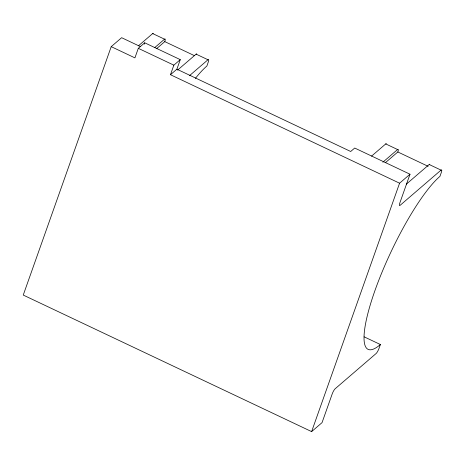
<?xml version="1.0" encoding="UTF-8"?>
<svg xmlns="http://www.w3.org/2000/svg" width="465" height="465" viewBox="0 0 465 465"><rect width="100%" height="100%" fill="white"/><g stroke="black" fill="none" stroke-linecap="round" stroke-linejoin="round"><path stroke-width="0.7" d="M140.5 46.634L121.632 37.694L111.216 46.657L23.25 295.066L311.614 431.607L322.042 422.633L332.19 393.971A4.476 0.953 -64.7 0 1 335.149 388.769L376.075 353.551A4.476 0.953 -64.7 0 0 379.033 348.349L380.387 344.524A98.411 20.971 -64.7 0 1 374.854 290.834A98.411 20.971 -64.7 0 1 439.937 176.375L441.291 172.55A4.476 0.953 -64.7 0 0 441.035 170.109L429.189 164.5L406.271 184.221M176.886 69.192L350.697 151.491L354.708 148.039L410.008 174.224L399.58 183.198L170.469 74.714L176.886 69.192L180.275 59.636L144.72 42.803L138.303 48.325L134.92 57.881L111.216 46.657M144.237 44.169L144.72 42.803M170.469 74.714L173.852 65.158L180.275 59.636M311.614 431.607L399.58 183.198M410.008 174.224L399.859 202.885A4.476 0.953 -64.7 0 0 400.109 205.327L441.035 170.109M138.483 45.785L152.677 33.567A4.476 0.953 -64.7 0 1 153.299 33.393M154.7 47.633L164.529 39.182L152.677 33.567M156.624 48.639L164.779 41.623A4.476 0.953 -64.7 0 0 164.529 39.182M177.566 70.116L196.125 54.143A4.476 0.953 -64.7 0 1 196.747 53.963M189.418 75.725L207.977 59.758L196.125 54.143M371.547 156.13L385.735 143.923A4.476 0.953 -64.7 0 1 386.357 143.743M382.852 162.215L397.587 149.538L385.735 143.923M385.334 162.733L397.837 151.974A4.476 0.953 -64.7 0 0 397.587 149.538M164.779 41.623L194.446 55.666M397.837 151.974L428.149 166.331M138.303 48.325L173.852 65.158M364.124 336.823L380.387 344.524M429.189 164.5A4.476 0.953 -64.7 0 1 429.805 164.319M195.399 78.387A98.411 20.971 -64.7 0 1 206.879 66.018L208.227 62.194A4.476 0.953 -64.7 0 0 207.977 59.758"/></g></svg>
